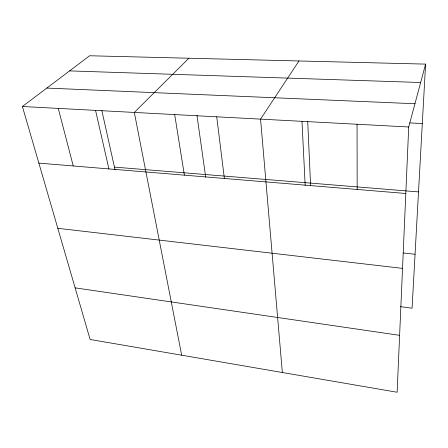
<?xml version="1.0" encoding="UTF-8"?>
<svg xmlns="http://www.w3.org/2000/svg" width="448" height="448" viewBox="0 0 448 448"><rect width="100%" height="100%" fill="white"/><g stroke="black" fill="none" stroke-linecap="round" stroke-linejoin="round"><path stroke-width="0.67" d="M425.6 64.114L408.705 126.991L397.13 392.241L90.126 339.461L22.4 106.501L89.628 55.759L425.6 64.114L412.07 308.213L400.45 306.662M298.973 60.967L260.557 119.134L282.352 372.506M188.91 58.229L134.322 112.437L181.675 355.202M69.574 70.896L420.661 82.505M46.822 88.066L414.954 103.74M409.808 122.926L422.307 123.564M22.4 106.501L408.705 126.991M114.447 167.11L418.516 191.912M38.858 163.122L405.804 193.474M403.245 252.969L415.061 254.257M57.809 228.306L402.539 268.38M75.124 287.857L399.616 335.334M58.268 108.405L73.242 165.967M95.547 110.382L108.914 168.918M101.825 110.466L115.052 169.831M174.681 114.576L184.391 175.157M196.98 115.422L205.705 177.279M216.72 116.805L224.37 178.466M301.991 121.509L305.183 185.394M307.726 121.632L310.598 185.601M357.056 124.247L357.168 189.454"/></g></svg>
